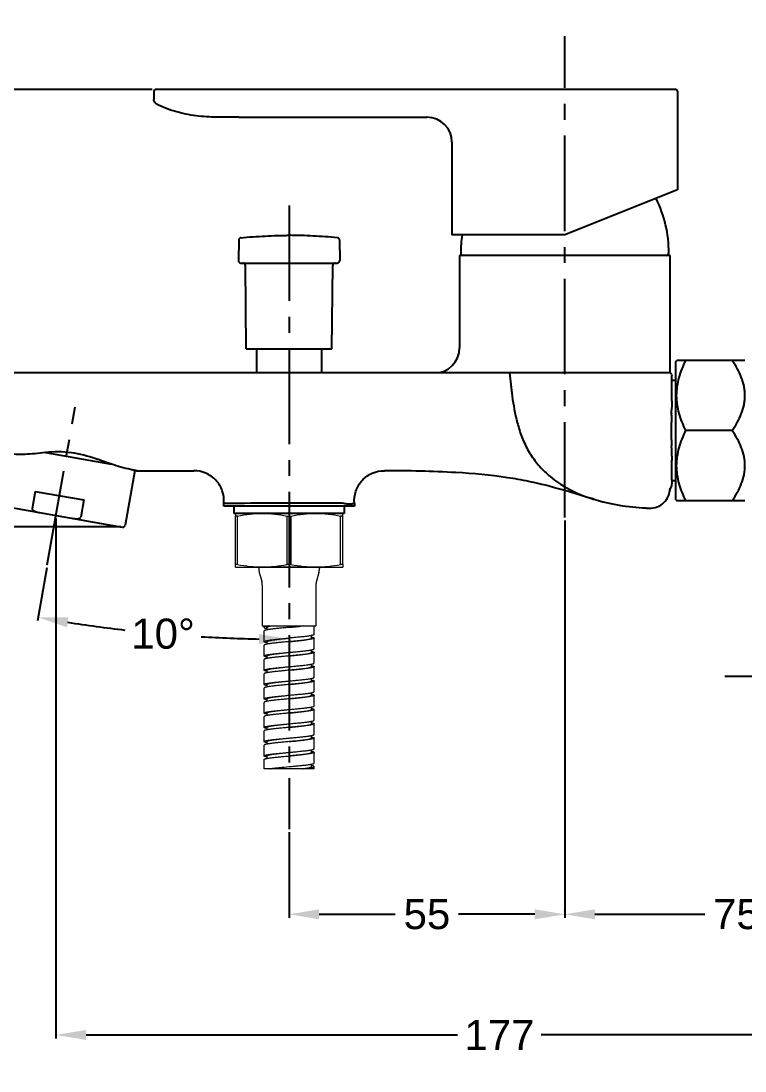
# Model space of a CAD drawing. Header units: millimetres. Extents: x 2881 to 3722, y -1342 to -748.
# Drawn here: x 3417.3 to 3561.8, y -1226 to -1016.4 of the extents above; entities that cross this region are included whole.
import ezdxf

# ---------------------------------------------------------------- set-up
doc = ezdxf.new("R2010")
doc.units = ezdxf.units.MM
doc.linetypes.add('CENTER2', pattern=[28.575, 19.05, -3.175, 3.175, -3.175])
for name, color, linetype in [('02___PRT_ALL_AXES', 7, 'Continuous'), ('7_ALL_FEATURES', 7, 'Continuous'), ('CENTER', 1, 'CENTER2')]:
    doc.layers.add(name, color=color, linetype=linetype)
doc.layers.add('5', color=2, linetype='Continuous', lineweight=9)
doc.styles.get("Standard").update_dxf_attribs({"font": 'arial.ttf'})
doc.dimstyles.new('A4', dxfattribs={"dimtxt": 4, "dimasz": 3.5, "dimexe": 0.7, "dimexo": 0.625, "dimgap": 0.5, "dimtad": 1, "dimdec": 1, "dimdsep": 46, "dimtxsty": 'Standard', "dimcen": 2.5, "dimclrd": 5, "dimclre": 5, "dimclrt": 7, "dimadec": 3, "dimazin": 2, "dimtfac": 1, "dimtdec": 1, "dimtmove": 0, "dimatfit": 3, "dimfxl": 1.25, "dimarcsym": 0})

# ---------------------------------------------------------------- blocks, each defined once
blk = doc.blocks.new('*D141')
at = {"layer": '5', "color": 3, "lineweight": -2, "transparency": 16777216}
blk.add_line((3422.46, -1125.58), (3420.6, -1136.14), dxfattribs=at)
for start, end in [(261.1917, 263.4822), (266.5143, 268.8083)]:
    blk.add_arc((3470.81, -851.36), 288.48, start, end, dxfattribs=at)
at = {"layer": '5', "color": 3, "transparency": 16777216}
for points in [[(3426.48, -1137.42), (3426.8, -1135.45), (3420.72, -1135.45)], [(3464.82, -1138.77), (3464.8, -1140.77), (3470.81, -1139.83)]]:
    blk.add_solid(points, dxfattribs=at)
at = {"layer": 'DEFPOINTS', "color": 0, "transparency": 16777216}
for p in [(3470.81, -1053.26), (3428.13, -1093.45), (3422.57, -1124.96), (3437.32, -1137.88), (3470.81, -1177.69)]:
    blk.add_point(p, dxfattribs=at)
at = {"layer": '5', "color": 4, "transparency": 16777216, "insert": (3445.67, -1138.74), "char_height": 6, "attachment_point": 5}
blk.add_mtext('10°', dxfattribs=at)
blk = doc.blocks.new('*D144')
at = {"layer": '5', "color": 3, "lineweight": -2, "transparency": 16777216}
for p, q in [((3557.29, -985.64), (3352, -985.64)), ((3352.7, -991.64), (3352.7, -1115.09)), ((3352.7, -1250.41), (3352.7, -1126.96)), ((3353.32, -1256.41), (3353.4, -1256.41))]:
    blk.add_line(p, q, dxfattribs=at)
at = {"layer": '5', "color": 3, "transparency": 16777216}
for points in [[(3351.7, -991.64), (3353.7, -991.64), (3352.7, -985.64)], [(3351.7, -1250.41), (3353.7, -1250.41), (3352.7, -1256.41)]]:
    blk.add_solid(points, dxfattribs=at)
at = {"layer": 'DEFPOINTS', "color": 0, "transparency": 16777216}
for p in [(3557.92, -985.64), (3352.7, -1256.41), (3352.7, -1256.41)]:
    blk.add_point(p, dxfattribs=at)
at = {"layer": '5', "color": 4, "transparency": 16777216, "insert": (3352.7, -1121.03), "char_height": 6, "attachment_point": 5}
blk.add_mtext('(1600)', dxfattribs=at)
blk = doc.blocks.new('*D145')
at = {"layer": '5', "color": 3, "lineweight": -2, "transparency": 16777216}
for p, q in [((3443.49, -1030.13), (3387.46, -1030.13)), ((3388.16, -1036.13), (3388.16, -1068.68)), ((3388.16, -1111.36), (3388.16, -1078.81)), ((3437.25, -1117.36), (3387.46, -1117.36))]:
    blk.add_line(p, q, dxfattribs=at)
at = {"layer": '5', "color": 3, "transparency": 16777216}
for points in [[(3387.16, -1036.13), (3389.16, -1036.13), (3388.16, -1030.13)], [(3387.16, -1111.36), (3389.16, -1111.36), (3388.16, -1117.36)]]:
    blk.add_solid(points, dxfattribs=at)
at = {"layer": 'DEFPOINTS', "color": 0, "transparency": 16777216}
for p in [(3388.16, -1030.13), (3444.11, -1030.13), (3437.88, -1117.36)]:
    blk.add_point(p, dxfattribs=at)
at = {"layer": '5', "color": 4, "transparency": 16777216, "insert": (3388.16, -1073.74), "char_height": 6, "attachment_point": 5}
blk.add_mtext('87.2', dxfattribs=at)
blk = doc.blocks.new('*D146')
at = {"layer": '5', "color": 3, "lineweight": -2, "transparency": 16777216}
for p, q in [((3525.81, -1116.14), (3525.81, -1195.41)), ((3470.81, -1178.31), (3470.81, -1195.41)), ((3476.81, -1194.71), (3491.99, -1194.71)), ((3519.81, -1194.71), (3504.63, -1194.71))]:
    blk.add_line(p, q, dxfattribs=at)
at = {"layer": '5', "color": 3, "transparency": 16777216}
for points in [[(3476.81, -1193.71), (3476.81, -1195.71), (3470.81, -1194.71)], [(3519.81, -1193.71), (3519.81, -1195.71), (3525.81, -1194.71)]]:
    blk.add_solid(points, dxfattribs=at)
at = {"layer": 'DEFPOINTS', "color": 0, "transparency": 16777216}
for p in [(3525.81, -1115.52), (3470.81, -1177.69), (3525.81, -1194.71)]:
    blk.add_point(p, dxfattribs=at)
at = {"layer": '5', "color": 4, "transparency": 16777216, "insert": (3498.31, -1194.71), "char_height": 6, "attachment_point": 5}
blk.add_mtext('55', dxfattribs=at)
blk = doc.blocks.new('*D147')
at = {"layer": '5', "color": 3, "lineweight": -2, "transparency": 16777216}
for p, q in [((3525.81, -1194.09), (3525.81, -1194.01)), ((3601.26, -1194.09), (3601.26, -1194.01)), ((3531.81, -1194.71), (3553.78, -1194.71)), ((3595.26, -1194.71), (3573.29, -1194.71))]:
    blk.add_line(p, q, dxfattribs=at)
at = {"layer": '5', "color": 3, "transparency": 16777216}
for points in [[(3531.81, -1193.71), (3531.81, -1195.71), (3525.81, -1194.71)], [(3595.26, -1193.71), (3595.26, -1195.71), (3601.26, -1194.71)]]:
    blk.add_solid(points, dxfattribs=at)
at = {"layer": 'DEFPOINTS', "color": 0, "transparency": 16777216}
for p in [(3525.81, -1194.71), (3601.26, -1194.71), (3601.26, -1194.71)]:
    blk.add_point(p, dxfattribs=at)
at = {"layer": '5', "color": 4, "transparency": 16777216, "insert": (3563.54, -1194.71), "char_height": 6, "attachment_point": 5}
blk.add_mtext('75.4', dxfattribs=at)
blk = doc.blocks.new('*D148')
at = {"layer": '5', "color": 3, "lineweight": -2, "transparency": 16777216}
for p, q in [((3424.31, -1115.74), (3424.31, -1219.49)), ((3601.26, -1195.34), (3601.26, -1219.49)), ((3430.31, -1218.79), (3504.44, -1218.79)), ((3595.26, -1218.79), (3521.13, -1218.79))]:
    blk.add_line(p, q, dxfattribs=at)
at = {"layer": '5', "color": 3, "transparency": 16777216}
for points in [[(3430.31, -1217.79), (3430.31, -1219.79), (3424.31, -1218.79)], [(3595.26, -1217.79), (3595.26, -1219.79), (3601.26, -1218.79)]]:
    blk.add_solid(points, dxfattribs=at)
at = {"layer": 'DEFPOINTS', "color": 0, "transparency": 16777216}
for p in [(3424.31, -1115.11), (3601.26, -1194.71), (3601.26, -1218.79)]:
    blk.add_point(p, dxfattribs=at)
at = {"layer": '5', "color": 4, "transparency": 16777216, "insert": (3512.78, -1218.79), "char_height": 6, "attachment_point": 5}
blk.add_mtext('177', dxfattribs=at)

msp = doc.modelspace()

# ---------------------------------------------------------------- linework, layer by layer
at = {"color": 7, "linetype": 'Continuous'}
for p, q in [((3460.76, -1060.17), (3460.71, -1064.23)), ((3480.87, -1060.17), (3480.92, -1064.23)), ((3504.81, -1063.23), (3504.81, -1081.68)), ((3546.81, -1063.23), (3504.81, -1063.23)), ((3546.81, -1086.68), (3546.81, -1063.23)), ((3461.21, -1064.74), (3480.42, -1064.74)), ((3462.27, -1081.83), (3462.1, -1065.24)), ((3479.35, -1081.83), (3479.53, -1065.24)), ((3462.27, -1081.83), (3479.35, -1081.83)), ((3464.31, -1081.83), (3464.31, -1086.68)), ((3477.31, -1081.83), (3477.31, -1086.68)), ((3546.81, -1086.68), (3406.8, -1086.68)), ((3546.99, -1086.68), (3546.82, -1086.68)), ((3547.07, -1086.92), (3546.99, -1086.68)), ((3547.07, -1086.92), (3547.14, -1087.18)), ((3547.14, -1088.77), (3547.14, -1087.18)), ((3547.14, -1091.94), (3547.14, -1088.77)), ((3547.1, -1094.69), (3547.1, -1094.76)), ((3547.1, -1101.59), (3547.11, -1101.92)), ((3547.11, -1101.92), (3547.12, -1102.25)), ((3440.01, -1106.12), (3438.08, -1117.04)), ((3547.14, -1104.56), (3547.14, -1104.41)), ((3547.14, -1107.47), (3547.14, -1104.56)), ((3547.14, -1108.08), (3547.14, -1107.47)), ((3547.14, -1108.41), (3547.14, -1108.43)), ((3420.15, -1110.32), (3419.55, -1113.77)), ((3420.15, -1110.32), (3429.85, -1112.03)), ((3546.75, -1110.35), (3546.78, -1110.21)), ((3546.75, -1110.35), (3546.78, -1110.21)), ((3546.78, -1110.21), (3546.82, -1110.07)), ((3546.9, -1109.77), (3546.96, -1109.61)), ((3546.96, -1109.61), (3547.02, -1109.47)), ((3546.96, -1109.61), (3547.02, -1109.47)), ((3547.13, -1108.9), (3547.12, -1109.18)), ((3429.85, -1112.03), (3429.24, -1115.48)), ((3457.79, -1113.23), (3457.79, -1112.63)), ((3459.88, -1112.64), (3460.59, -1112.64)), ((3459.88, -1112.64), (3460.59, -1112.64)), ((3481.32, -1112.6), (3481.49, -1112.6)), ((3531.58, -1111.88), (3531.2, -1111.76)), ((3531.35, -1111.81), (3531.38, -1111.82)), ((3531.35, -1111.81), (3531.38, -1111.82)), ((3411.11, -1112.79), (3437.5, -1117.44)), ((3483.84, -1113.23), (3457.79, -1113.23)), ((3483.84, -1112.7), (3483.84, -1113.23)), ((3483.84, -1112.7), (3483.84, -1112.7))]:
    msp.add_line(p, q, dxfattribs=at)
at = {"linetype": 'Continuous'}
for p, q in [((3547.96, -1084.37), (3548.14, -1084.16)), ((3547.96, -1111.98), (3547.96, -1084.37)), ((3561.76, -1084.18), (3548.13, -1084.18)), ((3561.74, -1084.16), (3561.76, -1084.18)), ((3547.96, -1088.18), (3547.14, -1088.18)), ((3559.22, -1098.18), (3549.97, -1098.18)), ((3547.96, -1108.18), (3547.14, -1108.18)), ((3547.96, -1111.98), (3548.14, -1112.19)), ((3561.76, -1112.18), (3548.13, -1112.18)), ((3561.74, -1112.19), (3561.76, -1112.17))]:
    msp.add_line(p, q, dxfattribs=at)
at = {"lineweight": 20}
for p, q in [((3460.12, -1114.73), (3481.5, -1114.73)), ((3460.53, -1115.24), (3460.12, -1115.24)), ((3460.12, -1124.89), (3460.12, -1115.24)), ((3460.53, -1124.89), (3460.53, -1115.24)), ((3470.41, -1115.24), (3471.22, -1115.24)), ((3470.41, -1124.89), (3470.41, -1115.24)), ((3471.22, -1124.89), (3471.22, -1115.24)), ((3481.5, -1115.24), (3481.09, -1115.24)), ((3481.09, -1124.89), (3481.09, -1115.24)), ((3481.5, -1124.89), (3481.5, -1115.24)), ((3460.53, -1124.89), (3460.12, -1124.89)), ((3471.22, -1124.89), (3470.41, -1124.89)), ((3481.5, -1124.89), (3481.09, -1124.89)), ((3460.12, -1125.41), (3465.47, -1125.41)), ((3477.61, -1125.41), (3464.01, -1125.41)), ((3464.76, -1125.41), (3464.76, -1125.73)), ((3464.87, -1126.51), (3465.36, -1128.23)), ((3465.47, -1125.41), (3476.16, -1125.41)), ((3476.16, -1125.41), (3481.5, -1125.41)), ((3476.76, -1126.51), (3476.27, -1128.23)), ((3476.87, -1125.41), (3476.87, -1125.73)), ((3465.47, -1129.02), (3465.47, -1137.17)), ((3476.16, -1129.02), (3476.16, -1137.17)), ((3465.47, -1137.17), (3476.16, -1137.17)), ((3465.82, -1137.45), (3465.82, -1137.17)), ((3466.36, -1137.45), (3466.36, -1137.96)), ((3475.8, -1138.88), (3475.8, -1137.17)), ((3465.82, -1140.3), (3465.82, -1138.17)), ((3475.27, -1139.59), (3475.27, -1139.09)), ((3475.8, -1141.73), (3475.8, -1139.59)), ((3465.82, -1143.15), (3465.82, -1141.02)), ((3466.36, -1140.3), (3466.36, -1140.81)), ((3475.27, -1142.44), (3475.27, -1141.94)), ((3465.82, -1146), (3465.82, -1143.87)), ((3466.36, -1143.15), (3466.36, -1143.66)), ((3475.8, -1144.58), (3475.8, -1142.44)), ((3466.36, -1146), (3466.36, -1146.51)), ((3475.27, -1145.29), (3475.27, -1144.79)), ((3475.8, -1147.43), (3475.8, -1145.29)), ((3465.82, -1148.85), (3465.82, -1146.72)), ((3475.27, -1148.14), (3475.27, -1147.64)), ((3475.8, -1150.28), (3475.8, -1148.14)), ((3465.82, -1151.7), (3465.82, -1149.57)), ((3466.36, -1148.85), (3466.36, -1149.36)), ((3465.82, -1154.55), (3465.82, -1152.42)), ((3466.36, -1151.7), (3466.36, -1152.21)), ((3475.27, -1150.99), (3475.27, -1150.49)), ((3475.8, -1153.13), (3475.8, -1150.99)), ((3466.36, -1154.55), (3466.36, -1155.06)), ((3475.27, -1153.84), (3475.27, -1153.34)), ((3475.8, -1155.98), (3475.8, -1153.84)), ((3465.82, -1157.4), (3465.82, -1155.27)), ((3475.27, -1156.69), (3475.27, -1156.19)), ((3475.79, -1156.66), (3475.8, -1156.69)), ((3465.82, -1160.25), (3465.82, -1158.12)), ((3466.36, -1157.4), (3466.36, -1157.91)), ((3475.8, -1158.83), (3475.8, -1156.69)), ((3466.36, -1160.25), (3466.36, -1160.76)), ((3475.27, -1159.54), (3475.27, -1159.04)), ((3475.8, -1161.68), (3475.8, -1159.54)), ((3465.82, -1163.1), (3465.82, -1160.97)), ((3475.27, -1162.39), (3475.27, -1161.89)), ((3475.8, -1164.53), (3475.8, -1162.39)), ((3465.82, -1165.67), (3465.82, -1163.82)), ((3466.36, -1163.1), (3466.36, -1163.61)), ((3475.27, -1165.24), (3475.27, -1164.74)), ((3475.8, -1165.67), (3465.82, -1165.67)), ((3475.8, -1165.67), (3475.8, -1165.24))]:
    msp.add_line(p, q, dxfattribs=at)
at = {"color": 7, "linetype": 'Continuous'}
for points in [[(3546.78, -1110.21), (3546.82, -1110.07), (3546.86, -1109.92), (3546.9, -1109.77)], [(3547.12, -1109.18), (3547.1, -1109.22), (3547.06, -1109.35), (3547.02, -1109.47)], [(3547.13, -1108.9), (3547.13, -1109.05), (3547.12, -1109.15), (3547.12, -1109.18)]]:
    msp.add_lwpolyline(points, dxfattribs=at)
for centre, radius, start, end in [((3461.26, -1060.18), 0.503, 94.8671, 179.3), ((3480.37, -1060.18), 0.503, 0.7, 85.1329), ((3461.21, -1064.24), 0.503, 179.3, 270), ((3480.42, -1064.24), 0.503, 270, 0.7), ((3461.59, -1065.24), 0.503, 0.6, 90), ((3480.03, -1065.24), 0.503, 90, 179.4), ((3499.81, -1081.68), 5, 270, 0), ((3599.65, -1079.96), 85.09, 186.1802, 187.0034), ((3587.81, -1081.4), 73.17, 187.0134, 187.5136), ((3481.53, -1091.93), 65.62, 359.7332, 359.9873), ((3429.59, -1092.57), 117.54, 358.7498, 358.9299), ((3331.14, -1089.54), 216.03, 358.6328, 358.7892), ((3622.2, -1098.17), 75.15, 179.715, 180.0082), ((3622.1, -1098.19), 75.05, 179.9915, 180.2846), ((3428.66, -1103.8), 118.46, 1.0725, 1.2509), ((3402.58, -1191.93), 92.98, 70.9706, 71.3751), ((3481.46, -1104.42), 65.68, 0.0127, 0.267), ((3542.81, -1109.65), 4, 267.6534, 360), ((3483.51, -1105.62), 7.26, 254.0538, 257.3284), ((3541.11, -1081.12), 32.21, 252.0745, 252.3507), ((3541.22, -1080.78), 32.56, 252.351, 252.7878), ((3544.93, -1057.4), 56.3, 266.7289, 267.6773), ((3437.59, -1116.95), 0.5, 260, 350)]:
    msp.add_arc(centre, radius, start, end, dxfattribs=at)
at = {"lineweight": 20}
for centre, radius, start, end in [((3467.61, -1125.73), 2.85, 180, 195.9454), ((3474.02, -1125.73), 2.85, 344.0546, 360), ((3462.62, -1129.02), 2.85, 0, 15.9454), ((3479.01, -1129.02), 2.85, 164.0546, 180), ((3469.09, -1131.19), 34.75, 277.1836, 277.7166)]:
    msp.add_arc(centre, radius, start, end, dxfattribs=at)
at = {"color": 7, "linetype": 'Continuous'}
for points, knots in [([(3461.22, -1059.68), (3462.01, -1059.61), (3463.61, -1059.48), (3466.01, -1059.34), (3468.01, -1059.25), (3469.61, -1059.22), (3470.41, -1059.21), (3470.81, -1059.21)], [0, 0, 0, 0, 0.250015, 0.500065, 0.750063, 0.875038, 1, 1, 1, 1]), ([(3480.41, -1059.68), (3479.61, -1059.61), (3478.01, -1059.48), (3475.62, -1059.34), (3473.61, -1059.25), (3472.01, -1059.22), (3471.21, -1059.21), (3470.81, -1059.21)], [0, 0, 0, 0, 0.250015, 0.500065, 0.750063, 0.875038, 1, 1, 1, 1]), ([(3514.81, -1086.68), (3514.95, -1088.2), (3515.28, -1091.45), (3516.01, -1095.68), (3517.12, -1099.27), (3518.33, -1101.97), (3519.99, -1104.49), (3522.71, -1107.43), (3526.79, -1110.17), (3533.79, -1112.83), (3539.13, -1113.5), (3542.65, -1113.65)], [0, 0, 0, 0, 0.114332, 0.240856, 0.304118, 0.36738, 0.430642, 0.493904, 0.620428, 0.746952, 1, 1, 1, 1]), ([(3547.14, -1092.23), (3547.14, -1092.38), (3547.14, -1093.01), (3547.13, -1093.63), (3547.12, -1094.1)], [0, 0, 0, 0, 0.240495, 1, 1, 1, 1]), ([(3547.09, -1095.13), (3547.09, -1095.35), (3547.07, -1096.24), (3547.05, -1097.12), (3547.05, -1097.79)], [0, 0, 0, 0, 0.245879, 1, 1, 1, 1]), ([(3547.05, -1098.56), (3547.05, -1098.78), (3547.06, -1099.67), (3547.08, -1100.56), (3547.09, -1101.22)], [0, 0, 0, 0, 0.253196, 1, 1, 1, 1]), ([(3422.21, -1102.56), (3421.51, -1102.63), (3420.15, -1102.82), (3418.2, -1102.95), (3416.45, -1102.95), (3415.15, -1102.86), (3414.26, -1102.7), (3413.71, -1102.54), (3413.25, -1102.38), (3412.87, -1102.23), (3412.61, -1102.12), (3412.44, -1102.05), (3412.34, -1102.01), (3412.27, -1101.98), (3412.21, -1101.94), (3412.18, -1101.94), (3412.16, -1101.92), (3412.16, -1101.93)], [0, 0, 0, 0, 0.208118, 0.401206, 0.573725, 0.720855, 0.783771, 0.839339, 0.887315, 0.927291, 0.958811, 0.971307, 0.981583, 0.98961, 0.995369, 0.998839, 1, 1, 1, 1]), ([(3432.28, -1103.82), (3430.68, -1103.28), (3427.37, -1102.35), (3423.92, -1102.38), (3422.21, -1102.56)], [0, 0, 0, 0, 0.494674, 1, 1, 1, 1]), ([(3435.38, -1104.88), (3435.18, -1104.82), (3434.35, -1104.54), (3433.53, -1104.25), (3432.9, -1104.03)], [0, 0, 0, 0, 0.236078, 1, 1, 1, 1]), ([(3547.12, -1102.25), (3547.12, -1102.41), (3547.13, -1103.03), (3547.14, -1103.66), (3547.14, -1104.12)], [0, 0, 0, 0, 0.258966, 1, 1, 1, 1]), ([(3439.88, -1106.1), (3439.64, -1106.05), (3438.12, -1105.74), (3436.63, -1105.3), (3435.38, -1104.88)], [0, 0, 0, 0, 0.15564, 1, 1, 1, 1]), ([(3440.35, -1106.18), (3440.35, -1106.17), (3440.33, -1106.18), (3440.32, -1106.17), (3440.28, -1106.17), (3440.2, -1106.15), (3440.07, -1106.13), (3439.95, -1106.11), (3439.88, -1106.1)], [0, 0, 0, 0, 0.015757, 0.062951, 0.14147, 0.251205, 0.563904, 1, 1, 1, 1]), ([(3457.8, -1112.63), (3457.86, -1111.81), (3457.64, -1110.14), (3456.34, -1107.98), (3454.28, -1106.52), (3452.63, -1106.18), (3451.81, -1106.18)], [0, 0, 0, 0, 0.250073, 0.500037, 0.750026, 1, 1, 1, 1]), ([(3483.84, -1112.7), (3483.76, -1111.88), (3483.97, -1110.18), (3485.27, -1108), (3487.34, -1106.52), (3489.01, -1106.18), (3489.83, -1106.18)], [0, 0, 0, 0, 0.250089, 0.500045, 0.750031, 1, 1, 1, 1]), ([(3531.2, -1111.76), (3528.38, -1110.89), (3524.23, -1109.62), (3518.6, -1108.29), (3512.42, -1107.19), (3502.79, -1106.34), (3494.59, -1106.2), (3489.83, -1106.18)], [0, 0, 0, 0, 0.210883, 0.310196, 0.413791, 0.659596, 1, 1, 1, 1]), ([(3547.14, -1108.43), (3547.14, -1108.48), (3547.14, -1108.63), (3547.13, -1108.79), (3547.13, -1108.9)], [0, 0, 0, 0, 0.293749, 1, 1, 1, 1]), ([(3547.14, -1108.08), (3547.14, -1108.11), (3547.14, -1108.22), (3547.14, -1108.33), (3547.14, -1108.41)], [0, 0, 0, 0, 0.265846, 1, 1, 1, 1]), ([(3457.79, -1112.63), (3457.79, -1112.64), (3457.86, -1112.64), (3457.94, -1112.65), (3458.12, -1112.64), (3458.35, -1112.64), (3458.64, -1112.64), (3459.16, -1112.64), (3459.58, -1112.64), (3459.88, -1112.64)], [0, 0, 0, 0, 0.017547, 0.066041, 0.146036, 0.257203, 0.398993, 0.570658, 1, 1, 1, 1]), ([(3460.59, -1112.64), (3464.08, -1112.62), (3470.99, -1112.58), (3477.89, -1112.59), (3481.32, -1112.6)], [0, 0, 0, 0, 0.504448, 1, 1, 1, 1]), ([(3419.55, -1113.77), (3419.54, -1113.8), (3419.55, -1113.88), (3419.62, -1113.98), (3419.7, -1114.06), (3419.83, -1114.15), (3420, -1114.24), (3420.28, -1114.35), (3420.65, -1114.46), (3420.95, -1114.52), (3421.11, -1114.55)], [0, 0, 0, 0, 0.062093, 0.124564, 0.187101, 0.249648, 0.374677, 0.499752, 0.749842, 1, 1, 1, 1]), ([(3481.91, -1112.71), (3482.18, -1112.77), (3482.57, -1112.83), (3483.05, -1112.81), (3483.33, -1112.77), (3483.53, -1112.73), (3483.7, -1112.72), (3483.77, -1112.7), (3483.84, -1112.71), (3483.84, -1112.7)], [0, 0, 0, 0, 0.431301, 0.602281, 0.744247, 0.855786, 0.935519, 0.983508, 1, 1, 1, 1]), ([(3427.51, -1115.68), (3427.66, -1115.7), (3427.96, -1115.75), (3428.34, -1115.78), (3428.65, -1115.76), (3428.84, -1115.74), (3428.99, -1115.7), (3429.1, -1115.65), (3429.19, -1115.58), (3429.23, -1115.51), (3429.24, -1115.48)], [0, 0, 0, 0, 0.250193, 0.500316, 0.625406, 0.750448, 0.812998, 0.875527, 0.937973, 1, 1, 1, 1])]:
    msp.add_open_spline(points, degree=3, knots=knots, dxfattribs=at)
at = {"linetype": 'Continuous'}
for points, knots in [([(3549.97, -1098.18), (3549.7, -1097.62), (3549.2, -1096.51), (3548.6, -1094.77), (3548.22, -1092.99), (3548.08, -1091.18), (3548.22, -1089.36), (3548.6, -1087.58), (3549.2, -1085.85), (3549.7, -1084.73), (3549.97, -1084.18)], [0, 0, 0, 0, 0.1264, 0.251772, 0.376187, 0.5, 0.623813, 0.748228, 0.873599, 1, 1, 1, 1]), ([(3559.22, -1098.18), (3559.58, -1097.65), (3560.25, -1096.56), (3561.07, -1094.85), (3561.53, -1093.34), (3561.73, -1092.11), (3561.77, -1091.18), (3561.73, -1090.25), (3561.53, -1089.01), (3561.07, -1087.51), (3560.25, -1085.79), (3559.58, -1084.71), (3559.22, -1084.18)], [0, 0, 0, 0, 0.127249, 0.252923, 0.376955, 0.438557, 0.5, 0.561443, 0.623045, 0.747077, 0.872751, 1, 1, 1, 1]), ([(3549.97, -1112.18), (3549.7, -1111.62), (3549.2, -1110.51), (3548.6, -1108.77), (3548.22, -1106.99), (3548.08, -1105.18), (3548.22, -1103.36), (3548.6, -1101.58), (3549.2, -1099.85), (3549.7, -1098.73), (3549.97, -1098.18)], [0, 0, 0, 0, 0.126401, 0.251772, 0.376188, 0.5, 0.623813, 0.748228, 0.8736, 1, 1, 1, 1]), ([(3559.22, -1112.18), (3559.58, -1111.65), (3560.25, -1110.56), (3561.07, -1108.85), (3561.53, -1107.34), (3561.73, -1106.11), (3561.77, -1105.18), (3561.73, -1104.25), (3561.53, -1103.01), (3561.07, -1101.51), (3560.25, -1099.79), (3559.58, -1098.71), (3559.22, -1098.18)], [0, 0, 0, 0, 0.127249, 0.252923, 0.376955, 0.438557, 0.5, 0.561443, 0.623045, 0.747077, 0.872751, 1, 1, 1, 1])]:
    msp.add_open_spline(points, degree=3, knots=knots, dxfattribs=at)
at = {"color": 7, "linetype": 'Continuous'}
msp.add_open_spline([(3440.35, -1106.18), (3444.17, -1106.18), (3447.99, -1106.18), (3451.81, -1106.18)], degree=3, dxfattribs=at)
at = {"lineweight": 20}
for points in [[(3460.12, -1114.73), (3460.12, -1114.72), (3460.12, -1114.92), (3460.12, -1115.24)], [(3460.53, -1115.24), (3462.17, -1114.92), (3463.81, -1114.72), (3465.47, -1114.72)], [(3465.47, -1114.72), (3467.13, -1114.72), (3468.77, -1114.92), (3470.41, -1115.24)], [(3466.61, -1114.72), (3467.02, -1114.74), (3467.45, -1114.75), (3467.89, -1114.76)], [(3471.22, -1115.24), (3472.85, -1114.92), (3474.5, -1114.72), (3476.16, -1114.72)], [(3476.16, -1114.72), (3477.82, -1114.72), (3479.46, -1114.92), (3481.09, -1115.24)], [(3481.5, -1115.24), (3481.5, -1114.92), (3481.5, -1114.72), (3481.5, -1114.73)], [(3460.12, -1125.41), (3460.12, -1125.41), (3460.12, -1125.22), (3460.12, -1124.89)], [(3460.53, -1124.89), (3462.17, -1125.22), (3463.81, -1125.41), (3465.47, -1125.41)], [(3465.47, -1125.41), (3467.13, -1125.41), (3468.77, -1125.22), (3470.41, -1124.89)], [(3471.22, -1124.89), (3472.85, -1125.22), (3474.5, -1125.41), (3476.16, -1125.41)], [(3476.16, -1125.41), (3477.82, -1125.41), (3479.46, -1125.22), (3481.09, -1124.89)], [(3481.5, -1124.89), (3481.5, -1125.22), (3481.5, -1125.42), (3481.5, -1125.41)]]:
    msp.add_open_spline(points, degree=3, dxfattribs=at)
for points, start_tangent, end_tangent in [([(3466.79, -1137.17), (3466.37, -1137.24), (3466.21, -1137.28), (3466.07, -1137.31), (3465.96, -1137.35), (3465.89, -1137.38), (3465.86, -1137.4), (3465.84, -1137.42), (3465.82, -1137.45)], (-0.988329, -0.152335), (-0.000365, -1)), ([(3470.81, -1137.45), (3469.84, -1137.54), (3468.9, -1137.63), (3468.04, -1137.72), (3467.29, -1137.81), (3466.96, -1137.86), (3466.67, -1137.9), (3466.41, -1137.94), (3466.2, -1137.99), (3466.04, -1138.03), (3465.92, -1138.08), (3465.88, -1138.1), (3465.85, -1138.12), (3465.82, -1138.17)], (-0.99589, -0.090572), (-0.000306, -1)), ([(3465.82, -1137.45), (3465.86, -1137.51), (3465.9, -1137.53), (3465.96, -1137.56), (3466.03, -1137.59), (3466.12, -1137.61), (3466.34, -1137.66)], (-0.000365, -1), (0.979671, -0.200612)), ([(3466.36, -1137.45), (3466.41, -1137.38), (3466.48, -1137.35), (3466.58, -1137.31), (3466.7, -1137.28), (3466.85, -1137.24), (3467.22, -1137.17)], (0.000261, 1), (0.985424, 0.170114)), ([(3473.76, -1137.17), (3472.36, -1137.31), (3470.81, -1137.45)], (-0.993715, -0.111936), (-0.99589, -0.090572)), ([(3470.81, -1137.45), (3472.19, -1137.31), (3473.44, -1137.17)], (0.994852, 0.101335), (0.992135, 0.125169)), ([(3465.82, -1140.3), (3465.85, -1140.26), (3465.88, -1140.24), (3465.92, -1140.22), (3466.04, -1140.17), (3466.2, -1140.13), (3466.41, -1140.08), (3466.67, -1140.04), (3466.96, -1139.99), (3467.29, -1139.95), (3468.04, -1139.86), (3468.9, -1139.77), (3469.84, -1139.68), (3470.81, -1139.59)], (-0.000001, 1), (0.99589, 0.090572)), ([(3466.36, -1140.3), (3466.38, -1140.26), (3466.41, -1140.24), (3466.44, -1140.22), (3466.55, -1140.17), (3466.7, -1140.13), (3466.89, -1140.08), (3467.11, -1140.04), (3467.37, -1139.99), (3467.66, -1139.95), (3468.34, -1139.86), (3469.11, -1139.77), (3469.94, -1139.68), (3470.81, -1139.59)], (-0.000264, 1), (0.994852, 0.101335)), ([(3475.8, -1138.88), (3475.78, -1138.92), (3475.75, -1138.95), (3475.7, -1138.97), (3475.59, -1139.01), (3475.42, -1139.06), (3475.21, -1139.1), (3474.96, -1139.15), (3474.67, -1139.19), (3474.34, -1139.24), (3473.58, -1139.33), (3472.72, -1139.41), (3471.79, -1139.5), (3470.81, -1139.59)], (0.000193, -1), (-0.99589, -0.090572)), ([(3475.8, -1139.59), (3475.78, -1139.64), (3475.75, -1139.66), (3475.7, -1139.68), (3475.59, -1139.73), (3475.42, -1139.77), (3475.21, -1139.81), (3474.96, -1139.86), (3474.67, -1139.9), (3474.34, -1139.95), (3473.58, -1140.04), (3472.72, -1140.13), (3471.79, -1140.22), (3470.81, -1140.3)], (-0.000075, -1), (-0.99589, -0.090572)), ([(3470.81, -1140.3), (3471.68, -1140.22), (3472.52, -1140.13), (3473.29, -1140.04), (3473.96, -1139.95), (3474.25, -1139.9), (3474.52, -1139.86), (3474.74, -1139.81), (3474.93, -1139.77), (3475.07, -1139.73), (3475.18, -1139.68), (3475.22, -1139.66), (3475.24, -1139.64), (3475.27, -1139.59)], (0.994852, 0.101335), (-0.000192, 1)), ([(3475.28, -1139.38), (3475.5, -1139.44), (3475.59, -1139.46), (3475.67, -1139.49), (3475.73, -1139.51), (3475.77, -1139.54), (3475.8, -1139.59)], (0.979769, -0.200132), (-0.000075, -1)), ([(3466.35, -1140.51), (3466.12, -1140.46), (3466.03, -1140.44), (3465.96, -1140.41), (3465.9, -1140.38), (3465.86, -1140.36), (3465.82, -1140.3)], (-0.979775, 0.200102), (-0.000001, 1)), ([(3470.81, -1140.3), (3469.84, -1140.39), (3468.9, -1140.48), (3468.04, -1140.57), (3467.29, -1140.66), (3466.96, -1140.71), (3466.67, -1140.75), (3466.41, -1140.79), (3466.2, -1140.84), (3466.04, -1140.88), (3465.92, -1140.93), (3465.88, -1140.95), (3465.85, -1140.97), (3465.82, -1141.02)], (-0.99589, -0.090572), (0.000001, -1)), ([(3470.81, -1142.44), (3471.79, -1142.35), (3472.72, -1142.26), (3473.58, -1142.18), (3474.34, -1142.09), (3474.67, -1142.04), (3474.96, -1142), (3475.21, -1141.95), (3475.42, -1141.91), (3475.59, -1141.86), (3475.7, -1141.82), (3475.75, -1141.8), (3475.78, -1141.77), (3475.8, -1141.73)], (0.99589, 0.090572), (0.000628, 1)), ([(3465.82, -1143.15), (3465.85, -1143.11), (3465.88, -1143.09), (3465.92, -1143.07), (3466.04, -1143.02), (3466.2, -1142.98), (3466.41, -1142.93), (3466.67, -1142.89), (3466.96, -1142.84), (3467.29, -1142.8), (3468.04, -1142.71), (3468.9, -1142.62), (3469.84, -1142.53), (3470.81, -1142.44)], (-0.000001, 1), (0.99589, 0.090572)), ([(3466.35, -1143.36), (3466.12, -1143.31), (3466.03, -1143.29), (3465.96, -1143.26), (3465.9, -1143.23), (3465.86, -1143.21), (3465.82, -1143.15)], (-0.979778, 0.200087), (-0.000001, 1)), ([(3470.81, -1143.15), (3469.84, -1143.24), (3468.9, -1143.33), (3468.04, -1143.42), (3467.29, -1143.51), (3466.96, -1143.56), (3466.67, -1143.6), (3466.41, -1143.64), (3466.2, -1143.69), (3466.04, -1143.73), (3465.92, -1143.78), (3465.88, -1143.8), (3465.85, -1143.82), (3465.82, -1143.87)], (-0.99589, -0.090572), (0.000001, -1)), ([(3466.36, -1143.15), (3466.38, -1143.11), (3466.41, -1143.09), (3466.44, -1143.07), (3466.55, -1143.02), (3466.7, -1142.98), (3466.89, -1142.93), (3467.11, -1142.89), (3467.37, -1142.84), (3467.66, -1142.8), (3468.34, -1142.71), (3469.11, -1142.62), (3469.94, -1142.53), (3470.81, -1142.44)], (0.000008, 1), (0.994852, 0.101335)), ([(3475.8, -1142.44), (3475.78, -1142.49), (3475.75, -1142.51), (3475.7, -1142.53), (3475.59, -1142.58), (3475.42, -1142.62), (3475.21, -1142.66), (3474.96, -1142.71), (3474.67, -1142.75), (3474.34, -1142.8), (3473.58, -1142.89), (3472.72, -1142.98), (3471.79, -1143.07), (3470.81, -1143.15)], (-0.000628, -1), (-0.99589, -0.090572)), ([(3470.81, -1143.15), (3471.68, -1143.07), (3472.52, -1142.98), (3473.29, -1142.89), (3473.96, -1142.8), (3474.25, -1142.75), (3474.52, -1142.71), (3474.74, -1142.66), (3474.93, -1142.62), (3475.07, -1142.58), (3475.18, -1142.53), (3475.22, -1142.51), (3475.24, -1142.49), (3475.27, -1142.44)], (0.994852, 0.101335), (0.000313, 1)), ([(3475.28, -1142.23), (3475.5, -1142.29), (3475.59, -1142.31), (3475.67, -1142.34), (3475.73, -1142.36), (3475.77, -1142.39), (3475.8, -1142.44)], (0.979763, -0.200159), (-0.000628, -1)), ([(3465.82, -1146), (3465.85, -1145.96), (3465.88, -1145.94), (3465.92, -1145.92), (3466.04, -1145.87), (3466.2, -1145.83), (3466.41, -1145.78), (3466.67, -1145.74), (3466.96, -1145.69), (3467.29, -1145.65), (3468.04, -1145.56), (3468.9, -1145.47), (3469.84, -1145.38), (3470.81, -1145.29)], (0.000002, 1), (0.99589, 0.090572)), ([(3466.35, -1146.21), (3466.12, -1146.16), (3466.03, -1146.14), (3465.96, -1146.11), (3465.9, -1146.08), (3465.86, -1146.06), (3465.82, -1146)], (-0.979781, 0.200071), (0.000002, 1)), ([(3470.81, -1146), (3469.84, -1146.09), (3468.9, -1146.18), (3468.04, -1146.27), (3467.29, -1146.36), (3466.96, -1146.41), (3466.67, -1146.45), (3466.41, -1146.49), (3466.2, -1146.54), (3466.04, -1146.58), (3465.92, -1146.63), (3465.88, -1146.65), (3465.85, -1146.67), (3465.82, -1146.72)], (-0.99589, -0.090572), (-0.000002, -1)), ([(3466.36, -1146), (3466.38, -1145.96), (3466.41, -1145.94), (3466.44, -1145.92), (3466.55, -1145.87), (3466.7, -1145.83), (3466.89, -1145.78), (3467.11, -1145.74), (3467.37, -1145.69), (3467.66, -1145.65), (3468.34, -1145.56), (3469.11, -1145.47), (3469.94, -1145.38), (3470.81, -1145.29)], (0.000381, 1), (0.994852, 0.101336)), ([(3470.81, -1145.29), (3470.99, -1145.28), (3471.52, -1145.23)], (0.99589, 0.090572), (0.995807, 0.09148)), ([(3471.52, -1145.94), (3471.34, -1145.96), (3470.81, -1146)], (-0.995807, -0.09148), (-0.99589, -0.090572)), ([(3471.44, -1145.94), (3472.21, -1145.86), (3472.94, -1145.78), (3473.6, -1145.7), (3474.18, -1145.62), (3474.42, -1145.58), (3474.64, -1145.54), (3474.83, -1145.49), (3474.98, -1145.45), (3475.11, -1145.41), (3475.19, -1145.37), (3475.23, -1145.35), (3475.25, -1145.33), (3475.27, -1145.29)], (0.994749, 0.102348), (-0.000379, 1)), ([(3471.52, -1145.23), (3472.38, -1145.15), (3473.2, -1145.07), (3473.94, -1144.98), (3474.58, -1144.9), (3474.86, -1144.86), (3475.1, -1144.82), (3475.31, -1144.78), (3475.48, -1144.74), (3475.62, -1144.7), (3475.72, -1144.66), (3475.76, -1144.64), (3475.78, -1144.62), (3475.8, -1144.58)], (0.995807, 0.09148), (0.001082, 0.999999)), ([(3475.8, -1145.29), (3475.78, -1145.33), (3475.76, -1145.35), (3475.72, -1145.37), (3475.62, -1145.41), (3475.48, -1145.45), (3475.31, -1145.49), (3475.1, -1145.54), (3474.86, -1145.58), (3474.58, -1145.62), (3473.94, -1145.7), (3473.2, -1145.78), (3472.38, -1145.86), (3471.52, -1145.94)], (-0.001082, -0.999999), (-0.995807, -0.09148)), ([(3475.28, -1145.08), (3475.51, -1145.14), (3475.59, -1145.16), (3475.67, -1145.19), (3475.73, -1145.21), (3475.77, -1145.24), (3475.8, -1145.29)], (0.979719, -0.200379), (-0.001082, -0.999999)), ([(3465.82, -1148.85), (3465.85, -1148.81), (3465.88, -1148.79), (3465.92, -1148.77), (3466.04, -1148.72), (3466.2, -1148.68), (3466.41, -1148.63), (3466.67, -1148.59), (3466.96, -1148.54), (3467.29, -1148.5), (3468.04, -1148.41), (3468.9, -1148.32), (3469.84, -1148.23), (3470.81, -1148.14)], (0.000004, 1), (0.99589, 0.090572)), ([(3466.36, -1148.85), (3466.38, -1148.81), (3466.41, -1148.79), (3466.44, -1148.77), (3466.55, -1148.72), (3466.7, -1148.68), (3466.89, -1148.63), (3467.11, -1148.59), (3467.37, -1148.54), (3467.66, -1148.5), (3468.34, -1148.41), (3469.11, -1148.32), (3469.94, -1148.23), (3470.81, -1148.14)], (-0.000051, 1), (0.994852, 0.101335)), ([(3470.81, -1148.14), (3471.79, -1148.05), (3472.72, -1147.96), (3473.58, -1147.88), (3474.34, -1147.79), (3474.67, -1147.74), (3474.96, -1147.7), (3475.21, -1147.65), (3475.42, -1147.61), (3475.59, -1147.56), (3475.7, -1147.52), (3475.75, -1147.5), (3475.78, -1147.47), (3475.8, -1147.43)], (0.99589, 0.090572), (0.000908, 1)), ([(3475.8, -1148.14), (3475.78, -1148.19), (3475.75, -1148.21), (3475.7, -1148.23), (3475.59, -1148.28), (3475.42, -1148.32), (3475.21, -1148.36), (3474.96, -1148.41), (3474.67, -1148.45), (3474.34, -1148.5), (3473.58, -1148.59), (3472.72, -1148.68), (3471.79, -1148.77), (3470.81, -1148.85)], (-0.000908, -1), (-0.99589, -0.090572)), ([(3470.81, -1148.85), (3471.68, -1148.77), (3472.52, -1148.68), (3473.29, -1148.59), (3473.96, -1148.5), (3474.25, -1148.45), (3474.52, -1148.41), (3474.74, -1148.36), (3474.93, -1148.32), (3475.07, -1148.28), (3475.18, -1148.23), (3475.22, -1148.21), (3475.24, -1148.19), (3475.27, -1148.14)], (0.994852, 0.101335), (-0.000233, 1)), ([(3475.28, -1147.93), (3475.5, -1147.99), (3475.59, -1148.01), (3475.67, -1148.04), (3475.73, -1148.06), (3475.77, -1148.09), (3475.8, -1148.14)], (0.979761, -0.200171), (-0.000908, -1)), ([(3466.35, -1149.06), (3466.12, -1149.01), (3466.03, -1148.99), (3465.96, -1148.96), (3465.9, -1148.93), (3465.86, -1148.91), (3465.82, -1148.85)], (-0.979783, 0.200063), (0.000004, 1)), ([(3470.81, -1148.85), (3469.84, -1148.94), (3468.9, -1149.03), (3468.04, -1149.12), (3467.29, -1149.21), (3466.96, -1149.26), (3466.67, -1149.3), (3466.41, -1149.34), (3466.2, -1149.39), (3466.04, -1149.43), (3465.92, -1149.48), (3465.88, -1149.5), (3465.85, -1149.52), (3465.82, -1149.57)], (-0.99589, -0.090572), (-0.000004, -1)), ([(3470.81, -1150.99), (3471.79, -1150.9), (3472.72, -1150.81), (3473.58, -1150.73), (3474.34, -1150.64), (3474.67, -1150.59), (3474.96, -1150.55), (3475.21, -1150.5), (3475.42, -1150.46), (3475.59, -1150.41), (3475.7, -1150.37), (3475.75, -1150.35), (3475.78, -1150.32), (3475.8, -1150.28)], (0.99589, 0.090572), (0.000461, 1)), ([(3465.82, -1151.7), (3465.85, -1151.66), (3465.88, -1151.64), (3465.92, -1151.62), (3466.04, -1151.57), (3466.2, -1151.53), (3466.41, -1151.48), (3466.67, -1151.44), (3466.96, -1151.39), (3467.29, -1151.35), (3468.04, -1151.26), (3468.9, -1151.17), (3469.84, -1151.08), (3470.81, -1150.99)], (0.000005, 1), (0.99589, 0.090572)), ([(3466.35, -1151.91), (3466.12, -1151.86), (3466.03, -1151.84), (3465.96, -1151.81), (3465.9, -1151.78), (3465.86, -1151.76), (3465.82, -1151.7)], (-0.979784, 0.200057), (0.000005, 1)), ([(3470.81, -1151.7), (3469.84, -1151.79), (3468.9, -1151.88), (3468.04, -1151.97), (3467.29, -1152.06), (3466.96, -1152.11), (3466.67, -1152.15), (3466.41, -1152.19), (3466.2, -1152.24), (3466.04, -1152.28), (3465.92, -1152.33), (3465.88, -1152.35), (3465.85, -1152.37), (3465.82, -1152.42)], (-0.99589, -0.090572), (-0.000005, -1)), ([(3466.36, -1151.7), (3466.38, -1151.66), (3466.41, -1151.64), (3466.44, -1151.62), (3466.55, -1151.57), (3466.7, -1151.53), (3466.89, -1151.48), (3467.11, -1151.44), (3467.37, -1151.39), (3467.66, -1151.35), (3468.34, -1151.26), (3469.11, -1151.17), (3469.94, -1151.08), (3470.81, -1150.99)], (-0.000403, 1), (0.994852, 0.101335)), ([(3475.8, -1150.99), (3475.78, -1151.04), (3475.75, -1151.06), (3475.7, -1151.08), (3475.59, -1151.13), (3475.42, -1151.17), (3475.21, -1151.21), (3474.96, -1151.26), (3474.67, -1151.3), (3474.34, -1151.35), (3473.58, -1151.44), (3472.72, -1151.53), (3471.79, -1151.62), (3470.81, -1151.7)], (-0.000461, -1), (-0.99589, -0.090572)), ([(3470.81, -1151.7), (3471.68, -1151.62), (3472.52, -1151.53), (3473.29, -1151.44), (3473.96, -1151.35), (3474.25, -1151.3), (3474.52, -1151.26), (3474.74, -1151.21), (3474.93, -1151.17), (3475.07, -1151.13), (3475.18, -1151.08), (3475.22, -1151.06), (3475.24, -1151.04), (3475.27, -1150.99)], (0.994852, 0.101335), (0.000293, 1)), ([(3475.28, -1150.78), (3475.5, -1150.84), (3475.59, -1150.86), (3475.67, -1150.89), (3475.73, -1150.91), (3475.77, -1150.94), (3475.8, -1150.99)], (0.979761, -0.200171), (-0.000461, -1)), ([(3465.82, -1154.55), (3465.85, -1154.51), (3465.88, -1154.49), (3465.92, -1154.47), (3466.04, -1154.42), (3466.2, -1154.38), (3466.41, -1154.33), (3466.67, -1154.29), (3466.96, -1154.24), (3467.29, -1154.2), (3468.04, -1154.11), (3468.9, -1154.02), (3469.84, -1153.93), (3470.81, -1153.84)], (0.000007, 1), (0.99589, 0.090572)), ([(3466.35, -1154.76), (3466.12, -1154.71), (3466.03, -1154.69), (3465.96, -1154.66), (3465.9, -1154.63), (3465.86, -1154.61), (3465.82, -1154.55)], (-0.979785, 0.200054), (0.000007, 1)), ([(3470.81, -1154.55), (3469.84, -1154.64), (3468.9, -1154.73), (3468.04, -1154.82), (3467.29, -1154.91), (3466.96, -1154.96), (3466.67, -1155), (3466.41, -1155.04), (3466.2, -1155.09), (3466.04, -1155.13), (3465.92, -1155.18), (3465.88, -1155.2), (3465.85, -1155.22), (3465.82, -1155.27)], (-0.99589, -0.090572), (-0.000007, -1)), ([(3466.36, -1154.55), (3466.38, -1154.51), (3466.41, -1154.49), (3466.44, -1154.47), (3466.55, -1154.42), (3466.7, -1154.38), (3466.89, -1154.33), (3467.11, -1154.29), (3467.37, -1154.24), (3467.66, -1154.2), (3468.34, -1154.11), (3469.11, -1154.02), (3469.94, -1153.93), (3470.81, -1153.84)], (-0.000328, 1), (0.994852, 0.101335)), ([(3470.81, -1153.84), (3471.79, -1153.75), (3472.72, -1153.66), (3473.58, -1153.58), (3474.34, -1153.49), (3474.67, -1153.44), (3474.96, -1153.4), (3475.21, -1153.35), (3475.42, -1153.31), (3475.59, -1153.26), (3475.7, -1153.22), (3475.75, -1153.2), (3475.78, -1153.17), (3475.8, -1153.13)], (0.99589, 0.090572), (-0.000041, 1)), ([(3475.8, -1153.84), (3475.78, -1153.89), (3475.75, -1153.91), (3475.7, -1153.93), (3475.59, -1153.98), (3475.42, -1154.02), (3475.21, -1154.06), (3474.96, -1154.11), (3474.67, -1154.15), (3474.34, -1154.2), (3473.58, -1154.29), (3472.72, -1154.38), (3471.79, -1154.47), (3470.81, -1154.55)], (0.000041, -1), (-0.99589, -0.090572)), ([(3470.81, -1154.55), (3471.68, -1154.47), (3472.52, -1154.38), (3473.29, -1154.29), (3473.96, -1154.2), (3474.25, -1154.15), (3474.52, -1154.11), (3474.74, -1154.06), (3474.93, -1154.02), (3475.07, -1153.98), (3475.18, -1153.93), (3475.22, -1153.91), (3475.24, -1153.89), (3475.27, -1153.84)], (0.994852, 0.101335), (0.000406, 1)), ([(3475.28, -1153.63), (3475.5, -1153.69), (3475.59, -1153.71), (3475.67, -1153.74), (3475.73, -1153.76), (3475.77, -1153.79), (3475.8, -1153.84)], (0.979762, -0.200168), (0.000041, -1)), ([(3470.81, -1156.69), (3471.79, -1156.6), (3472.72, -1156.51), (3473.58, -1156.43), (3474.34, -1156.34), (3474.67, -1156.29), (3474.96, -1156.25), (3475.21, -1156.2), (3475.42, -1156.16), (3475.59, -1156.11), (3475.7, -1156.07), (3475.75, -1156.05), (3475.78, -1156.02), (3475.8, -1155.98)], (0.99589, 0.090572), (-0.000181, 1)), ([(3475.28, -1156.48), (3475.47, -1156.53), (3475.62, -1156.57), (3475.73, -1156.62), (3475.79, -1156.66)], (0.979715, -0.200396), (0.613956, -0.78934)), ([(3465.82, -1157.4), (3465.85, -1157.36), (3465.88, -1157.34), (3465.92, -1157.32), (3466.04, -1157.27), (3466.2, -1157.23), (3466.41, -1157.18), (3466.67, -1157.14), (3466.96, -1157.09), (3467.29, -1157.05), (3468.04, -1156.96), (3468.9, -1156.87), (3469.84, -1156.78), (3470.81, -1156.69)], (0.000009, 1), (0.99589, 0.090572)), ([(3466.35, -1157.61), (3466.12, -1157.56), (3466.03, -1157.54), (3465.96, -1157.51), (3465.9, -1157.48), (3465.86, -1157.46), (3465.82, -1157.4)], (-0.979783, 0.200061), (0.000009, 1)), ([(3470.81, -1157.4), (3469.84, -1157.49), (3468.9, -1157.58), (3468.04, -1157.67), (3467.29, -1157.76), (3466.96, -1157.81), (3466.67, -1157.85), (3466.41, -1157.89), (3466.2, -1157.94), (3466.04, -1157.98), (3465.92, -1158.03), (3465.88, -1158.05), (3465.85, -1158.07), (3465.82, -1158.12)], (-0.99589, -0.090572), (-0.000009, -1)), ([(3466.36, -1157.4), (3466.38, -1157.36), (3466.41, -1157.34), (3466.44, -1157.32), (3466.55, -1157.27), (3466.7, -1157.23), (3466.89, -1157.18), (3467.11, -1157.14), (3467.37, -1157.09), (3467.66, -1157.05), (3468.34, -1156.96), (3469.11, -1156.87), (3469.94, -1156.78), (3470.81, -1156.69)], (0.00018, 1), (0.994852, 0.101335)), ([(3470.81, -1157.4), (3471.68, -1157.32), (3472.52, -1157.23), (3473.29, -1157.14), (3473.96, -1157.05), (3474.25, -1157), (3474.52, -1156.96), (3474.74, -1156.91), (3474.93, -1156.87), (3475.07, -1156.83), (3475.18, -1156.78), (3475.22, -1156.76), (3475.24, -1156.74), (3475.27, -1156.69)], (0.994852, 0.101335), (0.000492, 1)), ([(3475.8, -1156.69), (3475.78, -1156.74), (3475.75, -1156.76), (3475.7, -1156.78), (3475.59, -1156.83), (3475.42, -1156.87), (3475.21, -1156.91), (3474.96, -1156.96), (3474.67, -1157), (3474.34, -1157.05), (3473.58, -1157.14), (3472.72, -1157.23), (3471.79, -1157.32), (3470.81, -1157.4)], (0.000181, -1), (-0.99589, -0.090572)), ([(3465.82, -1160.25), (3465.85, -1160.21), (3465.88, -1160.19), (3465.92, -1160.17), (3466.04, -1160.12), (3466.2, -1160.08), (3466.41, -1160.03), (3466.67, -1159.99), (3466.96, -1159.94), (3467.29, -1159.9), (3468.04, -1159.81), (3468.9, -1159.72), (3469.84, -1159.63), (3470.81, -1159.54)], (0.000011, 1), (0.99589, 0.090572)), ([(3466.35, -1160.46), (3466.12, -1160.41), (3466.03, -1160.39), (3465.96, -1160.36), (3465.9, -1160.33), (3465.86, -1160.31), (3465.82, -1160.25)], (-0.97978, 0.20008), (0.000011, 1)), ([(3470.81, -1160.25), (3469.84, -1160.34), (3468.9, -1160.43), (3468.04, -1160.52), (3467.29, -1160.61), (3466.96, -1160.66), (3466.67, -1160.7), (3466.41, -1160.74), (3466.2, -1160.79), (3466.04, -1160.83), (3465.92, -1160.88), (3465.88, -1160.9), (3465.85, -1160.92), (3465.82, -1160.97)], (-0.99589, -0.090572), (-0.000011, -1)), ([(3466.36, -1160.25), (3466.38, -1160.21), (3466.41, -1160.19), (3466.44, -1160.17), (3466.55, -1160.12), (3466.7, -1160.08), (3466.89, -1160.03), (3467.11, -1159.99), (3467.37, -1159.94), (3467.66, -1159.9), (3468.34, -1159.81), (3469.11, -1159.72), (3469.94, -1159.63), (3470.81, -1159.54)], (0.000205, 1), (0.994852, 0.101335)), ([(3470.81, -1159.54), (3471.79, -1159.45), (3472.72, -1159.36), (3473.58, -1159.27), (3474.34, -1159.19), (3474.67, -1159.14), (3474.96, -1159.1), (3475.21, -1159.05), (3475.42, -1159.01), (3475.59, -1158.96), (3475.7, -1158.92), (3475.75, -1158.9), (3475.78, -1158.87), (3475.8, -1158.83)], (0.99589, 0.090572), (-0.001031, 0.999999)), ([(3470.81, -1160.25), (3471.68, -1160.17), (3472.52, -1160.08), (3473.29, -1159.99), (3473.96, -1159.9), (3474.25, -1159.85), (3474.52, -1159.81), (3474.74, -1159.76), (3474.93, -1159.72), (3475.07, -1159.68), (3475.18, -1159.63), (3475.22, -1159.61), (3475.24, -1159.59), (3475.27, -1159.54)], (0.994852, 0.101335), (-0.000408, 1)), ([(3475.8, -1159.54), (3475.78, -1159.59), (3475.75, -1159.61), (3475.7, -1159.63), (3475.59, -1159.68), (3475.42, -1159.72), (3475.21, -1159.76), (3474.96, -1159.81), (3474.67, -1159.85), (3474.34, -1159.9), (3473.58, -1159.99), (3472.72, -1160.08), (3471.79, -1160.17), (3470.81, -1160.25)], (0.001031, -0.999999), (-0.99589, -0.090572)), ([(3475.28, -1159.33), (3475.5, -1159.39), (3475.59, -1159.41), (3475.67, -1159.44), (3475.73, -1159.46), (3475.77, -1159.49), (3475.8, -1159.54)], (0.979765, -0.200149), (0.001031, -0.999999)), ([(3465.82, -1163.1), (3465.85, -1163.06), (3465.88, -1163.04), (3465.92, -1163.02), (3466.04, -1162.97), (3466.2, -1162.93), (3466.41, -1162.88), (3466.67, -1162.84), (3466.96, -1162.79), (3467.29, -1162.75), (3468.04, -1162.66), (3468.9, -1162.57), (3469.84, -1162.48), (3470.81, -1162.39)], (0.000013, 1), (0.99589, 0.090572)), ([(3466.36, -1163.1), (3466.38, -1163.06), (3466.41, -1163.04), (3466.44, -1163.02), (3466.55, -1162.97), (3466.7, -1162.93), (3466.89, -1162.88), (3467.11, -1162.84), (3467.37, -1162.79), (3467.66, -1162.75), (3468.34, -1162.66), (3469.11, -1162.57), (3469.94, -1162.48), (3470.81, -1162.39)], (-0.000361, 1), (0.994852, 0.101335)), ([(3470.81, -1162.39), (3471.79, -1162.3), (3472.72, -1162.21), (3473.58, -1162.12), (3474.34, -1162.04), (3474.67, -1161.99), (3474.96, -1161.95), (3475.21, -1161.9), (3475.42, -1161.86), (3475.59, -1161.81), (3475.7, -1161.77), (3475.75, -1161.75), (3475.78, -1161.72), (3475.8, -1161.68)], (0.99589, 0.090572), (-0.000964, 1)), ([(3470.81, -1163.1), (3471.68, -1163.02), (3472.52, -1162.93), (3473.29, -1162.84), (3473.96, -1162.75), (3474.25, -1162.7), (3474.52, -1162.66), (3474.74, -1162.61), (3474.93, -1162.57), (3475.07, -1162.53), (3475.18, -1162.48), (3475.22, -1162.46), (3475.24, -1162.44), (3475.27, -1162.39)], (0.994852, 0.101335), (0.000399, 1)), ([(3475.8, -1162.39), (3475.78, -1162.44), (3475.75, -1162.46), (3475.7, -1162.48), (3475.59, -1162.53), (3475.42, -1162.57), (3475.21, -1162.61), (3474.96, -1162.66), (3474.67, -1162.7), (3474.34, -1162.75), (3473.58, -1162.84), (3472.72, -1162.93), (3471.79, -1163.02), (3470.81, -1163.1)], (0.000964, -1), (-0.99589, -0.090572)), ([(3475.28, -1162.18), (3475.5, -1162.24), (3475.59, -1162.26), (3475.67, -1162.29), (3475.73, -1162.31), (3475.77, -1162.34), (3475.8, -1162.39)], (0.979768, -0.200136), (0.000964, -1)), ([(3466.35, -1163.31), (3466.12, -1163.26), (3466.03, -1163.24), (3465.96, -1163.21), (3465.9, -1163.18), (3465.86, -1163.16), (3465.82, -1163.1)], (-0.979774, 0.200108), (0.000013, 1)), ([(3465.82, -1163.82), (3465.85, -1163.77), (3465.88, -1163.75), (3465.92, -1163.73), (3466.04, -1163.68), (3466.2, -1163.64), (3466.41, -1163.59), (3466.67, -1163.55), (3466.96, -1163.51), (3467.29, -1163.46), (3468.04, -1163.37), (3468.9, -1163.28), (3469.84, -1163.19), (3470.81, -1163.1)], (-0.000107, 1), (0.99589, 0.090572)), ([(3470.81, -1165.24), (3471.79, -1165.15), (3472.72, -1165.06), (3473.58, -1164.98), (3474.34, -1164.89), (3474.67, -1164.84), (3474.96, -1164.8), (3475.21, -1164.75), (3475.42, -1164.71), (3475.59, -1164.66), (3475.7, -1164.62), (3475.75, -1164.6), (3475.78, -1164.57), (3475.8, -1164.53)], (0.99589, 0.090572), (-0.000547, 1)), ([(3475.8, -1165.24), (3475.77, -1165.19), (3475.73, -1165.16), (3475.67, -1165.14), (3475.59, -1165.11), (3475.51, -1165.09), (3475.28, -1165.03)], (0.000291, 1), (-0.979688, 0.200528)), ([(3466.79, -1165.67), (3466.88, -1165.65), (3467.21, -1165.61)], (0.988329, 0.152334), (0.991455, 0.130452)), ([(3467.21, -1165.61), (3467.97, -1165.52), (3468.85, -1165.43), (3470.81, -1165.24)], (0.991455, 0.130452), (0.99589, 0.090572)), ([(3467.22, -1165.67), (3467.93, -1165.56), (3468.8, -1165.46), (3470.81, -1165.24)], (0.985425, 0.170113), (0.994852, 0.101335)), ([(3473.76, -1165.63), (3474.1, -1165.58), (3474.4, -1165.53), (3474.66, -1165.48), (3474.87, -1165.43), (3475.04, -1165.39), (3475.17, -1165.34), (3475.21, -1165.31), (3475.24, -1165.29), (3475.27, -1165.24)], (0.990891, 0.134669), (-0.000124, 1)), ([(3473.76, -1165.67), (3474.61, -1165.56), (3475.26, -1165.46), (3475.49, -1165.4), (3475.59, -1165.38), (3475.66, -1165.35), (3475.72, -1165.32), (3475.77, -1165.3), (3475.8, -1165.24)], (0.993715, 0.111937), (0.000291, 1))]:
    msp.add_spline(points, degree=3, dxfattribs=dict(at, start_tangent=start_tangent, end_tangent=end_tangent))
at = {"layer": '02___PRT_ALL_AXES', "color": 7, "linetype": 'Continuous'}
for p, q in [((3422.21, -1102.56), (3435.38, -1104.88)), ((3459.81, -1113.23), (3459.81, -1114.73)), ((3481.81, -1114.73), (3459.81, -1114.73)), ((3481.81, -1113.23), (3481.81, -1114.73))]:
    msp.add_line(p, q, dxfattribs=at)
at = {"layer": '7_ALL_FEATURES', "color": 7, "linetype": 'Continuous'}
for p, q in [((3443.81, -1030.43), (3443.81, -1032.09)), ((3548.01, -1030.13), (3444.11, -1030.13)), ((3548.31, -1030.43), (3548.31, -1050.13)), ((3460.81, -1035.63), (3460.58, -1035.63)), ((3460.81, -1035.63), (3498.31, -1035.63)), ((3503.31, -1040.63), (3503.31, -1059.13)), ((3548.31, -1050.13), (3525.81, -1059.13)), ((3525.81, -1059.13), (3503.31, -1059.13))]:
    msp.add_line(p, q, dxfattribs=at)
for centre, radius, start, end in [((3444.11, -1030.43), 0.3, 90, 180), ((3548.01, -1030.43), 0.3, 0, 90), ((3498.31, -1040.63), 5, 360, 90), ((3522.4, -1062.64), 24.17, 359.7908, 26.539), ((3529.22, -1062.64), 24.17, 171.6396, 180.2092), ((3505.56, -1062.73), 0.5, 180.2092, 270), ((3546.07, -1062.73), 0.5, 270, 359.7908)]:
    msp.add_arc(centre, radius, start, end, dxfattribs=at)
for points, knots in [([(3444.29, -1032.94), (3444.15, -1032.85), (3443.9, -1032.6), (3443.81, -1032.25), (3443.81, -1032.09)], [0, 0, 0, 0, 0.499999, 1, 1, 1, 1]), ([(3460.58, -1035.63), (3459.19, -1035.63), (3456.41, -1035.68), (3452.93, -1035.52), (3450.19, -1035.04), (3447.48, -1034.39), (3445.48, -1033.67), (3444.29, -1032.94)], [0, 0, 0, 0, 0.250471, 0.499539, 0.623954, 0.749446, 1, 1, 1, 1])]:
    msp.add_open_spline(points, degree=3, knots=knots, dxfattribs=at)
at = {"layer": 'CENTER'}
for p, q in [((3525.81, -1115.52), (3525.81, -1019.49)), ((3470.81, -1053.26), (3470.81, -1177.69)), ((3422.57, -1124.96), (3428.13, -1093.45)), ((3557.76, -1147.18), (3631.2, -1147.18))]:
    msp.add_line(p, q, dxfattribs=at)

# ---------------------------------------------------------------- dimensions: what is measured, and where the dimension line sits
at = {"layer": '5'}
dim = msp.add_linear_dim(base=(3352.7, -1256.41), p1=(3557.92, -985.64), p2=(3352.7, -1256.41), angle=90, text='(1600)', dimstyle='A4', override={"dimtxt": 6, "dimasz": 6, "dimgap": 2, "dimtad": 0, "dimtih": 1, "dimclrd": 3, "dimclre": 3, "dimclrt": 4}, dxfattribs=at)
dim.commit()
dim.dimension.update_dxf_attribs({"geometry": '*D144', "text_midpoint": (3352.7, -1121.03)})
dim = msp.add_linear_dim(base=(3388.16, -1030.13), p1=(3437.88, -1117.36), p2=(3444.11, -1030.13), angle=90, dimstyle='A4', override={"dimtxt": 6, "dimasz": 6, "dimgap": 2, "dimtad": 0, "dimtih": 1, "dimclrd": 3, "dimclre": 3, "dimclrt": 4}, dxfattribs=at)
dim.commit()
dim.dimension.update_dxf_attribs({"geometry": '*D145', "text_midpoint": (3388.16, -1073.74)})
dim = msp.add_angular_dim_2l(base=(3437.3225, -1137.8842), line1=((3470.8124, -1053.2552), (3470.8124, -1177.6879)), line2=((3422.5689, -1124.962), (3428.1257, -1093.4481)), dimstyle='A4', override={"dimtxt": 6, "dimasz": 6, "dimgap": 2, "dimtad": 0, "dimtih": 1, "dimclrd": 3, "dimclre": 3, "dimclrt": 4}, dxfattribs=at)
dim.commit()
dim.dimension.update_dxf_attribs({"geometry": '*D141', "text_midpoint": (3445.6702, -1138.7371)})
for base, p1, p2, picture, middle in [((3601.2623, -1218.7857), (3424.3054, -1115.1139), (3601.2623, -1194.7146), '*D148', (3512.7838, -1218.7857)), ((3525.81, -1194.71), (3470.81, -1177.69), (3525.81, -1115.52), '*D146', (3498.31, -1194.71)), ((3601.2623, -1194.7146), (3525.8125, -1194.7146), (3601.2623, -1194.7146), '*D147', (3563.5374, -1194.7146))]:
    dim = msp.add_linear_dim(base=base, p1=p1, p2=p2, dimstyle='A4', override={"dimtxt": 6, "dimasz": 6, "dimgap": 2, "dimtad": 0, "dimtih": 1, "dimclrd": 3, "dimclre": 3, "dimclrt": 4}, dxfattribs=at)
    dim.commit()
    dim.dimension.update_dxf_attribs({"geometry": picture, "text_midpoint": middle})

doc.saveas('drawing.dxf')
